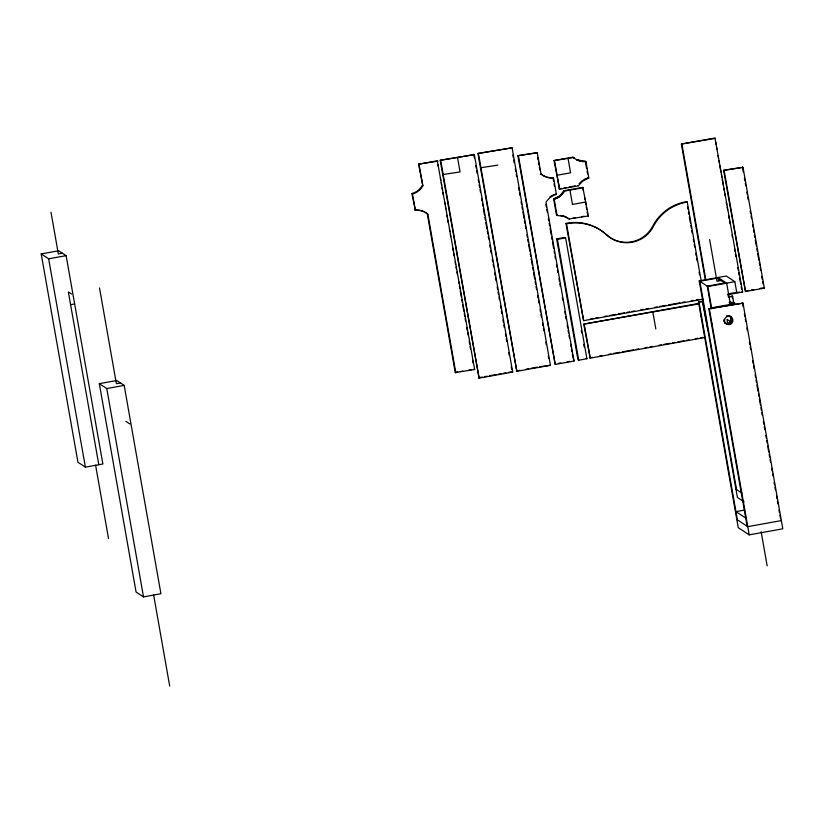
<?xml version="1.0" encoding="UTF-8"?>
<svg xmlns="http://www.w3.org/2000/svg" width="824" height="824" viewBox="0 0 824 824"><rect width="100%" height="100%" fill="white"/><g stroke="black" fill="none" stroke-linecap="round" stroke-linejoin="round"><path stroke-width="1.24" d="M561.535 215.806L560.948 215.425L564.749 216.65L556.519 215.28L553.625 198.852L559.661 195.875L563.987 190.715L582.805 187.326L588.377 215.97L568.972 218.968M553.625 198.852L555.294 198.924L559.331 196.926L564.574 191.096L583.392 187.718M572.835 157.178L574.287 158.28L572.835 157.178L554.016 160.556L559.578 189.201L578.396 185.812L582.856 180.899L588.82 178.005L585.926 161.586L576.563 159.671L581.425 161.432L585.926 161.586M585.112 178.777L586.709 178.715M726.747 316.138L727.427 315.983A4.171 4.161 -56.7 0 0 726.387 316.282M99.323 383.665L116.74 380.513L124.177 385.395L160.917 593.733L143.51 596.895L136.063 592.013L99.323 383.665L106.77 388.547L124.177 385.395M455.837 372.901L427.831 214.085A17.417 17.356 -56.7 0 0 415.378 210.388L412.484 193.97A16.377 16.315 -56.7 0 0 422.846 185.822L418.51 164.172L437.328 160.783L474.655 369.512L455.25 372.52L427.244 213.694A17.417 17.356 -56.7 0 0 421.383 210.645M440.171 160.278L474.346 154.613L512.693 372.088L479.104 378.134L440.171 160.278L474.346 154.613M477.92 153.48L512.095 147.826L550.442 365.289L516.854 371.336L477.92 153.48L512.095 147.826M418.51 164.172L437.915 161.174M517.884 155.705L537.289 152.708L541.038 173.977A16.377 16.315 -56.7 0 0 553.543 177.994L556.437 194.423A17.417 17.356 -56.7 0 0 546.024 202.23L574.019 361.046L555.211 364.435L517.884 155.705L537.289 152.708M497.83 165.14L480.444 167.777M554.016 160.556L573.411 157.559M41.2 253.905L58.689 250.764L66.136 255.646L102.876 463.994L85.377 467.136L77.94 462.254L41.2 253.905L48.647 258.798L66.136 255.646M62.418 253.205L58.349 253.936L50.995 212.232M705.354 280.067L681.366 144.035L714.954 137.989L742.64 292.046L727.716 294.734M681.366 144.035L715.541 138.37M557.117 175.234L570.579 172.813L568.055 158.517M558.991 188.82L561.505 188.366M564.018 187.913L566.521 187.46M569.034 187.007L575.306 185.884M723.596 170.321L743.001 167.313L764.312 288.142L745.493 291.531L723.596 170.321L743.001 167.313M585.916 202.004L572.453 204.424L569.94 190.138M70.586 304.674L74.654 303.943M572.731 218.298L575.245 217.845M581.517 216.712L584.031 216.259M556.653 238.878L564.852 237.405L565.614 237.899L586.915 358.728L578.716 360.212L577.954 359.707L556.653 238.878L557.405 239.372L565.614 237.899M120.459 382.954L116.39 383.685L99.508 287.947M744.103 501.837L737.408 497.438L699.216 280.881L726.243 276.019L734.854 281.674L736.728 292.304L728.529 293.787M699.803 281.272L718.621 277.884M721.051 280.551L716.983 281.283L709.629 239.578M707.25 286.155L726.068 282.766M699.216 280.881L707.837 286.536L734.854 281.674M590.571 318.919L593.095 318.466M595.608 318.012L598.121 317.559M604.414 316.437L606.928 315.983M609.441 315.53L615.724 314.397M618.247 313.944L624.53 312.811M627.043 312.358L629.557 311.905M632.08 311.451L634.593 310.998M640.876 309.865L643.4 309.412M645.913 308.959L648.426 308.516M654.709 307.383L657.233 306.93M659.746 306.477L666.029 305.344M668.552 304.89L679.862 302.851M682.385 302.398L684.899 301.945M691.181 300.812L693.695 300.369M696.218 299.915L698.731 299.462M728.375 294.127L730.857 293.674M737.078 292.561L739.571 292.108M746.163 290.923L748.666 290.47M751.179 290.017L753.692 289.564M759.955 288.441L762.468 287.988M606.207 234.572A29.839 29.736 -56.7 0 0 652.711 226.198A46.453 46.288 -56.7 0 1 686.68 201.664L687.257 202.045A46.453 46.288 -56.7 0 0 653.298 226.59A29.839 29.736 -56.7 0 1 606.794 234.953L606.207 234.572A46.453 46.288 -56.7 0 0 565.944 223.397L583.619 320.66L703.088 299.163M747.172 526.258L708.825 308.784L743.001 303.129L782.8 528.812L749.212 534.858L738.253 527.669L698.464 301.986L703.439 301.09M728.313 296.609L732.639 296.321L733.968 303.912M698.464 301.986L702.779 301.697M728.9 296.99L732.639 296.321M704.716 337.531L590.221 358.131L583.711 324.131L699.463 303.304M583.711 324.131L698.989 303.881M731.269 305.137L730.404 304.417L711.586 307.805L712.173 308.186M708.825 308.784L743.001 303.129M455.25 372.52L457.763 372.067M460.266 371.614L462.779 371.161M469.052 370.038L471.555 369.585M478.517 377.752L482.256 377.073M484.739 376.63L487.231 376.177M489.714 375.734L495.935 374.611M498.427 374.168L500.91 373.715M503.402 373.272L505.885 372.819M508.377 372.376L510.87 371.923M516.267 370.954L520.006 370.285M526.227 369.162L528.709 368.719M531.202 368.266L537.423 367.144M539.905 366.701L550.442 365.289M558.384 363.374L560.897 362.921M567.169 361.798L569.672 361.345M589.634 357.75L592.157 357.297M599.707 355.937L602.22 355.484M608.514 354.351L611.027 353.898M613.54 353.455L619.833 352.322M622.347 351.869L633.677 349.829M636.19 349.376L638.703 348.923M644.996 347.79L647.51 347.337M650.033 346.883L652.546 346.43M658.84 345.297L661.353 344.844M663.866 344.391L670.159 343.258M672.672 342.805L675.196 342.351M677.709 341.898L684.002 340.776M686.516 340.322L689.029 339.869M695.322 338.736L697.835 338.283M700.359 337.83L702.872 337.377M744.649 510.066L735.945 511.632L745.73 518.049M729.209 302.253L733.71 302.408L734.874 303.181A16.377 16.315 -56.7 0 1 729.281 302.789M729.796 302.635L734.297 302.789M556.519 215.28L557.632 215.208M564.162 216.269L567.736 218.092L566.191 217.165L566.778 217.546M577.15 160.052L573.7 157.889M567.159 217.701L569.559 219.359M584.206 161.277L584.793 161.659M583.083 161.277L583.67 161.659M581.96 161.195L582.547 161.586M580.838 161.041L581.425 161.432M579.736 160.814L580.323 161.195M578.654 160.505L579.241 160.886M577.593 160.124L578.18 160.505M763.724 287.761L764.312 288.142M588.82 178.005L587.172 177.943L587.749 178.324M584.123 179.302L584.71 179.683M583.763 180.26L582.269 180.518L582.856 180.899M581.404 181.208L581.981 181.599M580.58 181.96L581.167 182.341M579.808 182.763L580.395 183.144M579.087 183.608L579.674 183.989M742.053 291.665L742.64 292.046M577.809 185.431L578.396 185.812M717.333 278.11L724.77 282.993M541.038 173.977L540.451 173.586A16.377 16.315 -56.7 0 0 552.956 177.613L553.543 177.994M563.987 190.715L564.574 191.096M732.587 302.49L733.164 302.872M563.42 191.693L564.007 192.074M731.454 302.49L732.042 302.872M730.332 302.408L730.919 302.789M562.792 192.631L563.369 193.012M562.092 193.516L562.679 193.908M561.34 194.361L561.916 194.742M560.526 195.144L561.113 195.525M631.483 241.865L632.07 242.246M559.661 195.875L560.248 196.256M556.437 194.423L555.85 194.031A17.417 17.356 -56.7 0 0 554.789 194.361M558.744 196.545L559.331 196.926M587.79 215.589L588.377 215.97M557.796 197.142L558.373 197.523M556.797 197.678L557.385 198.059M555.767 198.141L556.355 198.532M554.707 198.532L555.294 198.924M702.965 302.151L702.388 301.769L707.95 330.414M730.229 321.432L726.974 319.29L727.788 323.925M563.111 215.919L563.698 216.3M562.04 215.631L562.627 216.022M565.944 223.397L566.531 223.778A46.453 46.288 -56.7 0 1 606.794 234.953M700.977 316.282L701.564 316.663M711.349 323.08L711.936 323.461M442.694 174.575L460.07 171.928L457.557 157.642M422.259 185.441A16.377 16.315 -56.7 0 1 411.907 193.578L412.484 193.97M427.244 213.694L427.831 214.085M411.907 193.578L415.378 210.388M586.163 358.234L586.915 358.728M574.019 361.046L572.33 354.361M735.956 489.229L741.888 493.092M780.771 520.212L781.348 520.603L747.759 526.649L736.811 519.46M512.106 371.706L512.693 372.088M474.068 369.131L474.655 369.512M71.595 294.075L68.34 291.943L98.808 464.726M125.907 421.373L129.862 423.969M731.856 305.519L729.817 304.035A16.377 16.315 -56.7 0 0 731.599 305.405M723.997 320.412L724.224 321.473M742.414 166.932L743.31 171.969M744.412 178.262L744.855 180.775M745.298 183.299L745.751 185.812M746.853 192.105L747.296 194.618M747.739 197.142L748.192 199.655M750.18 210.985L750.633 213.498M751.076 216.022L751.519 218.535M752.631 224.828L753.074 227.352M753.517 229.865L753.96 232.378M754.403 234.902L754.846 237.415M755.289 239.928L756.401 246.222M756.844 248.745L757.287 251.258M757.73 253.782L758.842 260.075M759.285 262.588L759.728 265.101M760.171 267.625L760.614 270.138M761.726 276.431L762.169 278.955M762.612 281.468L763.055 283.981M724.183 170.702L745.493 291.531M715.623 141.769L716.066 144.282M716.509 146.806L716.952 149.329M718.064 155.623L718.507 158.146M718.961 160.659L719.404 163.183M719.846 165.696L720.959 172M721.402 174.513L721.845 177.036M722.288 179.56L723.4 185.853M723.843 188.377L724.286 190.89M724.729 193.413L725.171 195.927M726.284 202.23L726.727 204.743M727.17 207.267L727.623 209.79M728.725 216.084L729.168 218.607M729.621 221.12L730.064 223.644M732.062 234.974L732.505 237.497M734.503 248.838L734.946 251.351M735.389 253.874L735.832 256.388M737.83 267.728L738.283 270.251M738.726 272.765L739.169 275.288M739.612 277.801L740.725 284.105M741.167 286.618L741.61 289.142M742.424 302.748L743.094 306.538M744.381 313.882L744.875 316.653M745.277 318.929L745.72 321.463M746.884 328.034L747.327 330.558M749.335 341.939L749.778 344.463M750.221 346.997L750.674 349.52M752.673 360.902L753.126 363.436M753.569 365.959L754.011 368.493M755.124 374.817L755.577 377.341M756.02 379.874L756.463 382.398M756.916 384.932L758.029 391.246M758.471 393.779L758.914 396.303M759.368 398.837L760.48 405.161M760.923 407.684L761.366 410.218M761.819 412.742L762.262 415.275M763.374 421.589L763.827 424.123M764.27 426.657L764.713 429.18M765.826 435.505L766.279 438.028M766.722 440.562L767.165 443.085M767.618 445.619L768.73 451.943M769.173 454.467L769.616 457.001M770.069 459.524L770.512 462.058M771.625 468.372L772.067 470.906M772.521 473.429L772.964 475.963M774.076 482.287L774.529 484.811M774.972 487.344L775.415 489.868M776.527 496.192L776.981 498.726M777.423 501.25L777.866 503.783M778.979 510.097L779.432 512.631M779.875 515.154L780.349 517.874M732.052 295.94L732.495 298.473M730.404 304.417L726.655 283.147L718.034 277.492L718.476 279.995M728.056 294.024L728.488 296.527M730.672 316.437L731.321 320.145M761.139 531.738L767.165 565.861M707.837 286.536L711.617 308.001M707.28 286.144L711.256 308.876M681.953 144.416L705.715 279.192M709.413 309.175L749.212 534.858M687.257 202.045L701.245 281.324M687.566 206.7L688.009 209.214M688.452 211.727L688.895 214.25M689.338 216.763L690.45 223.057M690.893 225.57L691.336 228.094M691.779 230.607L692.222 233.12M693.334 239.413L693.777 241.926M694.22 244.45L694.663 246.963M695.775 253.256L696.218 255.77M696.661 258.283L697.104 260.806M699.102 272.126L699.545 274.649M699.834 281.262L736.543 489.611M699.04 302.367L737.387 519.841M652.865 312.183L655.832 328.982M585.339 161.195L586.667 168.776M587.121 171.31L587.564 173.833M583.021 188.562L583.454 191.013M584.535 197.152L584.968 199.614M585.411 202.076L585.843 204.527M586.276 206.989L586.709 209.44M587.141 211.902L587.574 214.353M566.531 223.778L583.619 320.66M584.298 324.522L590.221 358.131M554.593 160.948L559.578 189.201M581.281 330.548L581.723 333.061M583.722 344.391L584.164 346.904M552.956 177.613L553.625 181.404M554.068 183.927L554.521 186.461M554.212 199.243L557.106 215.661M557.405 239.372L578.716 360.212M537.588 157.322L538.021 159.825M538.463 162.328L538.906 164.831M539.349 167.334L539.792 169.837M545.879 204.362L546.322 206.886M546.765 209.409L547.208 211.933M548.321 218.236L548.763 220.75M549.217 223.273L549.659 225.797M550.102 228.32L551.215 234.624M551.658 237.137L552.101 239.66M552.544 242.184L553.656 248.488M554.099 251.001L554.542 253.524M554.995 256.048L555.438 258.571M556.55 264.875L556.993 267.388M557.436 269.912L557.879 272.435M558.991 278.739L559.434 281.252M559.877 283.775L560.33 286.299M562.329 297.639L562.771 300.163M564.77 311.503L565.212 314.026M565.655 316.55L566.109 319.073M567.211 325.377L567.664 327.89M568.107 330.414L568.55 332.937M568.993 335.461L569.436 337.974M570.548 344.278L570.991 346.801M571.434 349.325L571.887 351.848M518.471 156.086L555.211 364.435M512.858 155.025L513.301 157.549M513.743 160.083L514.186 162.606M515.309 168.93L515.752 171.464M516.195 173.988L516.638 176.521M518.646 187.893L519.099 190.426M519.542 192.95L519.985 195.484M521.098 201.808L521.551 204.331M521.994 206.865L522.437 209.389M522.89 211.923L524.002 218.247M524.445 220.77L524.888 223.304M525.341 225.828L525.784 228.361M526.897 234.675L527.339 237.209M527.793 239.733L528.236 242.266M528.678 244.79L529.801 251.114M530.244 253.648L530.687 256.171M531.13 258.705L532.253 265.019M532.695 267.553L533.138 270.076M533.591 272.61L534.704 278.934M535.147 281.458L535.59 283.992M536.043 286.515L536.486 289.049M537.598 295.373L538.041 297.897M538.494 300.43L538.937 302.954M540.05 309.278L540.493 311.802M540.946 314.335L541.389 316.859M542.501 323.183L542.954 325.717M543.397 328.24L543.84 330.774M545.849 342.156L546.291 344.679M548.3 356.061L548.743 358.584M478.507 153.861L516.854 371.336M473.759 154.232L474.428 158.023M475.767 165.614L476.221 168.137M476.663 170.671L477.106 173.195M478.219 179.519L478.672 182.042M479.115 184.576L479.558 187.1M480.011 189.633L480.454 192.157M481.566 198.481L482.009 201.015M482.462 203.538L482.905 206.072M483.348 208.596L484.461 214.92M484.914 217.454L485.357 219.977M485.799 222.511L486.922 228.825M487.365 231.359L487.808 233.882M488.251 236.416L488.704 238.939M489.817 245.264L490.259 247.797M490.702 250.321L491.156 252.855M492.268 259.169L492.711 261.702M493.164 264.236L493.607 266.76M494.719 273.084L495.162 275.607M495.615 278.141L496.058 280.665M497.171 286.989L497.614 289.523M498.067 292.046L498.51 294.58M498.953 297.103L499.406 299.637M500.518 305.951L500.961 308.485M501.404 311.008L501.857 313.542M502.97 319.867L503.413 322.39M503.866 324.924L504.309 327.447M505.421 333.772L505.864 336.305M506.317 338.829L506.76 341.363M508.769 352.734L509.211 355.268M511.22 366.649L511.663 369.173M440.758 160.659L479.104 378.134M437.977 164.47L438.409 166.922M440.356 177.953L440.788 180.405M441.221 182.856L441.654 185.318M442.086 187.769L442.519 190.22M442.952 192.672L443.384 195.123M444.486 201.396L444.939 203.919M445.382 206.443L445.825 208.966M446.938 215.27L447.381 217.793M447.823 220.317L448.266 222.83M449.379 229.144L449.832 231.668M450.275 234.181L450.718 236.704M452.716 248.055L453.159 250.578M453.612 253.102L454.055 255.625M455.167 261.929L455.61 264.452M456.053 266.976L456.496 269.5M456.939 272.023L457.392 274.547M458.505 280.85L458.947 283.374M459.39 285.897L459.833 288.421M460.276 290.934L461.389 297.248M461.831 299.771L462.285 302.295M462.728 304.808L463.84 311.122M464.283 313.645L464.726 316.159M465.169 318.682L465.612 321.206M466.724 327.509L467.177 330.033M467.62 332.556L468.063 335.08M469.175 341.383L469.618 343.907M470.061 346.43L470.504 348.954M472.512 360.304L472.955 362.828M419.097 164.553L422.846 185.822M153.645 595L169.692 686.011M106.77 388.547L143.51 596.895M95.594 465.2L108.521 538.515M48.647 258.798L85.377 467.136M549.886 196.936A17.417 17.356 -56.7 0 1 551.75 195.71M552.729 195.195A17.417 17.356 -56.7 0 1 553.749 194.742M414.802 210.007A17.417 17.356 -56.7 0 1 420.312 210.357M728.509 315.901A4.171 4.161 -56.7 0 1 731.743 322.143A4.171 4.161 -56.7 0 1 724.718 322.442M724.368 321.834A4.171 4.161 -56.7 0 1 724.049 319.321M729.951 316.251A4.171 4.161 -56.7 0 1 730.631 322.483A4.171 4.161 -56.7 0 1 724.368 322.369M729.364 315.87A4.171 4.161 -56.7 0 1 730.383 321.669A4.171 4.161 -56.7 0 1 724.584 322.72M728.395 316.292L727.335 316.519A4.171 4.161 -56.7 0 0 724.584 320.793L724.811 321.854A4.171 4.161 -56.7 0 0 729.786 324.481A4.171 4.161 -56.7 0 0 732.835 319.733A4.171 4.161 -56.7 0 0 728.395 316.292"/></g></svg>
